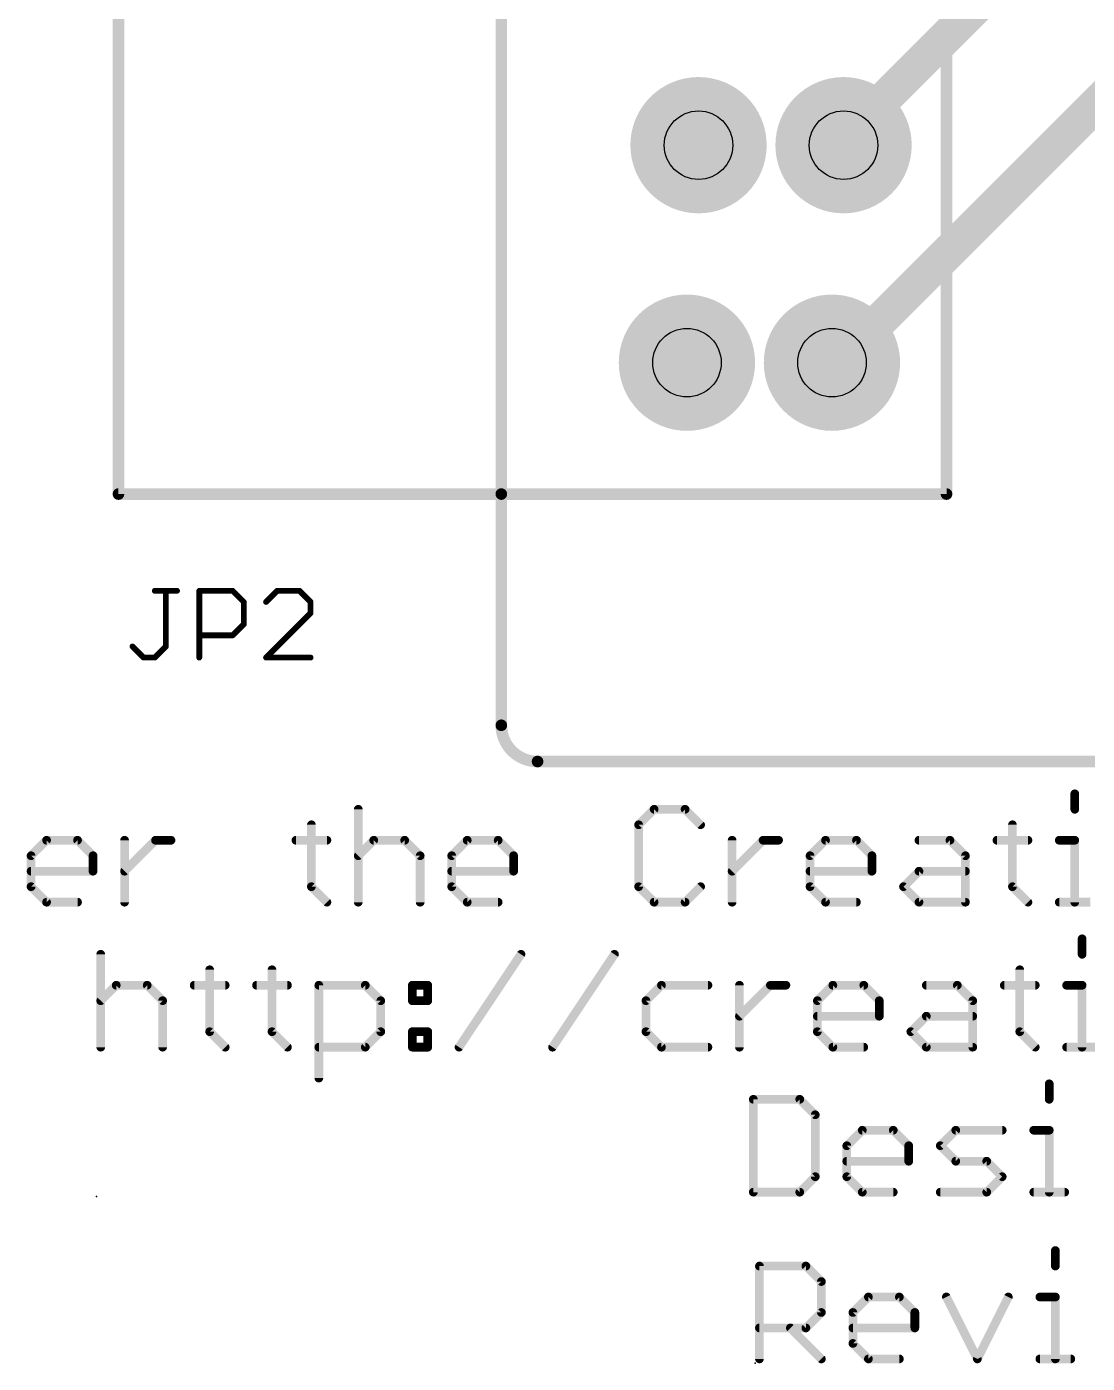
# Model space of a CAD drawing. Extents: x -27 to 84, y -12 to 86.
# Drawn here: x -8.31 to 10.26, y -10.54 to 12.87 of the extents above; entities that cross this region are included whole.
import ezdxf

# ---------------------------------------------------------------- set-up
doc = ezdxf.new("R2010")
doc.units = 0
for name, color, linetype in [('16', 132, 'CONTINUOUS'), ('17', 110, 'CONTINUOUS'), ('20', 53, 'CONTINUOUS'), ('21', 41, 'CONTINUOUS'), ('23', 53, 'CONTINUOUS'), ('25', 253, 'CONTINUOUS'), ('27', 253, 'CONTINUOUS'), ('29', 253, 'CONTINUOUS'), ('30', 253, 'CONTINUOUS'), ('44', 253, 'CONTINUOUS'), ('51', 53, 'CONTINUOUS')]:
    doc.layers.add(name, color=color, linetype=linetype)

# ---------------------------------------------------------------- blocks, each defined once
blk = doc.blocks.new('RECT')
blk.add_solid([(-0.5, -0.5), (0.5, -0.5), (-0.5, 0.5), (0.5, 0.5)])
blk = doc.blocks.new('ROUNDP')
at = {"const_width": 0.5}
blk.add_lwpolyline([(0, -0.25, 1), (0, 0.25, 1), (0, -0.25)], format="xyb", dxfattribs=at)

msp = doc.modelspace()

# ---------------------------------------------------------------- linework, layer by layer
at = {"layer": '16', "const_width": 0.6096}
for points in [[(5.9944, 10.8979), (16.6865, 21.59)], [(5.8928, 6.9863), (17.653, 18.7465)], [(5.9944, 10.7963), (5.9944, 10.8979)], [(5.7912, 6.9863), (5.8928, 6.9863)]]:
    msp.add_lwpolyline(points, dxfattribs=at)
at = {"layer": '16', "const_width": 0.3048}
for points in [[(5.8866, 11.0057, 1), (6.1022, 10.7901)], [(6.1468, 10.8979, 1), (5.842, 10.8979)], [(5.842, 10.7963, 1), (6.1468, 10.7963)], [(5.7912, 7.1387, 1), (5.7912, 6.8339)], [(5.8928, 6.8339, 1), (5.8928, 7.1387)], [(5.785, 7.0941, 1), (6.0006, 6.8785)]]:
    msp.add_lwpolyline(points, format="xyb", dxfattribs=at)
at = {"layer": '20', "const_width": 0.2032}
for points in [[(0, 85.725), (0, 0.635)], [(0.635, 0), (83.185, 0)]]:
    msp.add_lwpolyline(points, dxfattribs=at)
at = {"layer": '20'}
for points, const_width in [([(0, 0.635, 0.4142), (0.635, 0)], 0.2032), ([(0.0508, 0.635, 1), (-0.0508, 0.635)], 0.1016), ([(-0.0508, 0.635, 1), (0.0508, 0.635)], 0.1016), ([(0.635, 0.0508, 1), (0.635, -0.0508)], 0.1016), ([(0.635, -0.0508, 1), (0.635, 0.0508)], 0.1016)]:
    msp.add_lwpolyline(points, format="xyb", dxfattribs=dict(at, const_width=const_width))
at = {"layer": '21', "const_width": 0.2032}
for points in [[(0, 81.6749), (0, 4.6851)], [(7.7978, 4.6851), (7.7978, 81.6749)], [(0, 4.6851), (7.7978, 4.6851)]]:
    msp.add_lwpolyline(points, dxfattribs=at)
at = {"layer": '21', "const_width": 0.1016}
for points in [[(0, 4.7359, 1), (0, 4.6343)], [(-0.0508, 4.6851, 1), (0.0508, 4.6851)], [(7.747, 4.6851, 1), (7.8486, 4.6851)], [(7.7978, 4.6343, 1), (7.7978, 4.7359)]]:
    msp.add_lwpolyline(points, format="xyb", dxfattribs=at)
at = {"layer": '23'}
for p in [(-7.0921, -7.62), (4.445, -10.541)]:
    msp.add_point(p, dxfattribs=at)
at = {"layer": '25', "const_width": 0.1016}
for points in [[(-6.0694, 2.9902), (-5.6796, 2.9902)], [(-5.8745, 2.0157), (-5.8745, 2.9902)], [(-5.2898, 1.8208), (-5.2898, 2.9902)], [(-5.2898, 2.9902), (-4.7051, 2.9902)], [(-4.7051, 2.9902), (-4.5102, 2.7953)], [(-4.5102, 2.7953), (-4.5102, 2.4055)], [(-3.9255, 2.9902), (-4.1204, 2.7953)], [(-3.5357, 2.9902), (-3.9255, 2.9902)], [(-3.3408, 2.7953), (-3.5357, 2.9902)], [(-3.3408, 2.6004), (-3.3408, 2.7953)], [(-4.1204, 1.8208), (-3.3408, 2.6004)], [(-4.5102, 2.4055), (-4.7051, 2.2106)], [(-4.7051, 2.2106), (-5.2898, 2.2106)], [(-6.4592, 2.0157), (-6.2643, 1.8208)], [(-6.0694, 1.8208), (-5.8745, 2.0157)], [(-6.2643, 1.8208), (-6.0694, 1.8208)], [(-3.3408, 1.8208), (-4.1204, 1.8208)]]:
    msp.add_lwpolyline(points, dxfattribs=at)
at = {"layer": '25', "const_width": 0.0508}
for points in [[(-6.0694, 3.0156, 1), (-6.0694, 2.9648)], [(-5.8491, 2.9902, 1), (-5.8999, 2.9902)], [(-5.6796, 2.9648, 1), (-5.6796, 3.0156)], [(-5.2644, 2.9902, 1), (-5.3152, 2.9902)], [(-5.2898, 3.0156, 1), (-5.2898, 2.9648)], [(-4.6871, 3.0082, 1), (-4.7231, 2.9722)], [(-4.7051, 2.9648, 1), (-4.7051, 3.0156)], [(-4.4848, 2.7953, 1), (-4.5356, 2.7953)], [(-4.5282, 2.7773, 1), (-4.4922, 2.8133)], [(-4.1384, 2.8133, 1), (-4.1024, 2.7773)], [(-3.9255, 3.0156, 1), (-3.9255, 2.9648)], [(-3.9075, 2.9722, 1), (-3.9435, 3.0082)], [(-3.5177, 3.0082, 1), (-3.5537, 2.9722)], [(-3.5357, 2.9648, 1), (-3.5357, 3.0156)], [(-3.3154, 2.7953, 1), (-3.3662, 2.7953)], [(-3.3588, 2.7773, 1), (-3.3228, 2.8133)], [(-3.3662, 2.6004, 1), (-3.3154, 2.6004)], [(-3.3228, 2.5824, 1), (-3.3588, 2.6184)], [(-4.5356, 2.4055, 1), (-4.4848, 2.4055)], [(-4.4922, 2.3875, 1), (-4.5282, 2.4235)], [(-5.2898, 2.236, 1), (-5.2898, 2.1852)], [(-4.7231, 2.2286, 1), (-4.6871, 2.1926)], [(-4.7051, 2.1852, 1), (-4.7051, 2.236)], [(-6.4412, 2.0337, 1), (-6.4772, 1.9977)], [(-5.8999, 2.0157, 1), (-5.8491, 2.0157)], [(-5.8565, 1.9977, 1), (-5.8925, 2.0337)], [(-6.2643, 1.8462, 1), (-6.2643, 1.7954)], [(-6.2823, 1.8028, 1), (-6.2463, 1.8388)], [(-6.0874, 1.8388, 1), (-6.0514, 1.8028)], [(-6.0694, 1.7954, 1), (-6.0694, 1.8462)], [(-5.3152, 1.8208, 1), (-5.2644, 1.8208)], [(-4.1384, 1.8388, 1), (-4.1024, 1.8028)], [(-4.1204, 1.8462, 1), (-4.1204, 1.7954)], [(-3.3408, 1.7954, 1), (-3.3408, 1.8462)]]:
    msp.add_lwpolyline(points, format="xyb", dxfattribs=at)
at = {"layer": '27', "const_width": 0.1524}
for points in [[(10.0441, -0.5656), (10.0441, -0.8368)], [(-2.5057, -0.8368), (-2.5057, -2.4638)], [(2.6769, -0.8368), (2.4058, -1.108)], [(3.2192, -0.8368), (2.6769, -0.8368)], [(3.4904, -1.108), (3.2192, -0.8368)], [(-3.326, -1.108), (-3.326, -2.1926)], [(2.4058, -1.108), (2.4058, -2.1926)], [(8.9527, -1.108), (8.9527, -2.1926)], [(-8.2358, -1.6503), (-7.9646, -1.3791)], [(-7.9646, -1.3791), (-7.4223, -1.3791)], [(-7.4223, -1.3791), (-7.1511, -1.6503)], [(-6.5986, -2.4638), (-6.5986, -1.3791)], [(-6.5986, -1.9215), (-6.0563, -1.3791)], [(-6.0563, -1.3791), (-5.7851, -1.3791)], [(-3.5972, -1.3791), (-3.0548, -1.3791)], [(-2.5057, -1.6503), (-2.2346, -1.3791)], [(-2.2346, -1.3791), (-1.6922, -1.3791)], [(-1.6922, -1.3791), (-1.4211, -1.6503)], [(-0.8686, -1.6503), (-0.5974, -1.3791)], [(-0.5974, -1.3791), (-0.0551, -1.3791)], [(-0.0551, -1.3791), (0.2161, -1.6503)], [(4.0429, -2.4638), (4.0429, -1.3791)], [(4.0429, -1.9215), (4.5852, -1.3791)], [(4.5852, -1.3791), (4.8564, -1.3791)], [(5.4072, -1.6503), (5.6784, -1.3791)], [(5.6784, -1.3791), (6.2207, -1.3791)], [(6.2207, -1.3791), (6.4919, -1.6503)], [(7.3155, -1.3791), (7.8579, -1.3791)], [(7.8579, -1.3791), (8.129, -1.6503)], [(8.6815, -1.3791), (9.2238, -1.3791)], [(9.773, -1.3791), (10.0441, -1.3791)], [(10.0441, -1.3791), (10.0441, -2.4638)], [(-8.2358, -2.1926), (-8.2358, -1.6503)], [(-7.1511, -1.6503), (-7.1511, -1.9215)], [(-1.4211, -1.6503), (-1.4211, -2.4638)], [(-0.8686, -2.1926), (-0.8686, -1.6503)], [(0.2161, -1.6503), (0.2161, -1.9215)], [(5.4072, -2.1926), (5.4072, -1.6503)], [(6.4919, -1.6503), (6.4919, -1.9215)], [(8.129, -1.6503), (8.129, -2.4638)], [(-7.1511, -1.9215), (-8.2358, -1.9215)], [(0.2161, -1.9215), (-0.8686, -1.9215)], [(6.4919, -1.9215), (5.4072, -1.9215)], [(7.0444, -2.1926), (7.3155, -1.9215)], [(7.3155, -1.9215), (8.129, -1.9215)], [(-7.9646, -2.4638), (-8.2358, -2.1926)], [(-3.326, -2.1926), (-3.0548, -2.4638)], [(-0.5974, -2.4638), (-0.8686, -2.1926)], [(2.4058, -2.1926), (2.6769, -2.4638)], [(3.2192, -2.4638), (3.4904, -2.1926)], [(5.6784, -2.4638), (5.4072, -2.1926)], [(7.3155, -2.4638), (7.0444, -2.1926)], [(8.9527, -2.1926), (9.2238, -2.4638)], [(-7.4223, -2.4638), (-7.9646, -2.4638)], [(-0.0551, -2.4638), (-0.5974, -2.4638)], [(2.6769, -2.4638), (3.2192, -2.4638)], [(6.2207, -2.4638), (5.6784, -2.4638)], [(8.129, -2.4638), (7.3155, -2.4638)], [(9.773, -2.4638), (10.3153, -2.4638)], [(10.1725, -3.1056), (10.1725, -3.3768)], [(-7.0159, -3.3768), (-7.0159, -5.0038)], [(-0.7402, -5.0038), (0.3445, -3.3768)], [(0.897, -5.0038), (1.9817, -3.3768)], [(-5.1076, -3.648), (-5.1076, -4.7326)], [(-4.0162, -3.648), (-4.0162, -4.7326)], [(9.0811, -3.648), (9.0811, -4.7326)], [(-7.0159, -4.1903), (-6.7448, -3.9191)], [(-6.7448, -3.9191), (-6.2024, -3.9191)], [(-6.2024, -3.9191), (-5.9313, -4.1903)], [(-5.3788, -3.9191), (-4.8364, -3.9191)], [(-4.2873, -3.9191), (-3.745, -3.9191)], [(-3.1959, -5.5461), (-3.1959, -3.9191)], [(-3.1959, -3.9191), (-2.3824, -3.9191)], [(-2.3824, -3.9191), (-2.1112, -4.1903)], [(-1.5587, -3.9191), (-1.2876, -3.9191)], [(-1.5587, -4.1903), (-1.5587, -3.9191)], [(-1.2876, -3.9191), (-1.2876, -4.1903)], [(2.8053, -3.9191), (2.5342, -4.1903)], [(3.6188, -3.9191), (2.8053, -3.9191)], [(4.1713, -5.0038), (4.1713, -3.9191)], [(4.1713, -4.4615), (4.7136, -3.9191)], [(4.7136, -3.9191), (4.9848, -3.9191)], [(5.5356, -4.1903), (5.8068, -3.9191)], [(5.8068, -3.9191), (6.3491, -3.9191)], [(6.3491, -3.9191), (6.6203, -4.1903)], [(7.4439, -3.9191), (7.9863, -3.9191)], [(7.9863, -3.9191), (8.2574, -4.1903)], [(8.8099, -3.9191), (9.3522, -3.9191)], [(9.9014, -3.9191), (10.1725, -3.9191)], [(10.1725, -3.9191), (10.1725, -5.0038)], [(-5.9313, -4.1903), (-5.9313, -5.0038)], [(-2.1112, -4.1903), (-2.1112, -4.7326)], [(-1.2876, -4.1903), (-1.5587, -4.1903)], [(2.5342, -4.1903), (2.5342, -4.7326)], [(5.5356, -4.7326), (5.5356, -4.1903)], [(6.6203, -4.1903), (6.6203, -4.4615)], [(8.2574, -4.1903), (8.2574, -5.0038)], [(6.6203, -4.4615), (5.5356, -4.4615)], [(7.1728, -4.7326), (7.4439, -4.4615)], [(7.4439, -4.4615), (8.2574, -4.4615)], [(-5.1076, -4.7326), (-4.8364, -5.0038)], [(-4.0162, -4.7326), (-3.745, -5.0038)], [(-2.1112, -4.7326), (-2.3824, -5.0038)], [(-1.5587, -4.7326), (-1.2876, -4.7326)], [(-1.5587, -5.0038), (-1.5587, -4.7326)], [(-1.2876, -4.7326), (-1.2876, -5.0038)], [(2.5342, -4.7326), (2.8053, -5.0038)], [(5.8068, -5.0038), (5.5356, -4.7326)], [(7.4439, -5.0038), (7.1728, -4.7326)], [(9.0811, -4.7326), (9.3522, -5.0038)], [(-2.3824, -5.0038), (-3.1959, -5.0038)], [(-1.2876, -5.0038), (-1.5587, -5.0038)], [(2.8053, -5.0038), (3.6188, -5.0038)], [(6.3491, -5.0038), (5.8068, -5.0038)], [(8.2574, -5.0038), (7.4439, -5.0038)], [(9.9014, -5.0038), (10.4437, -5.0038)], [(9.5967, -5.6456), (9.5967, -5.9168)], [(4.4141, -5.9168), (4.4141, -7.5438)], [(5.2276, -5.9168), (4.4141, -5.9168)], [(5.4987, -6.188), (5.2276, -5.9168)], [(5.4987, -7.2726), (5.4987, -6.188)], [(6.0512, -6.7303), (6.3224, -6.4591)], [(6.3224, -6.4591), (6.8647, -6.4591)], [(6.8647, -6.4591), (7.1359, -6.7303)], [(7.6884, -6.7303), (7.9596, -6.4591)], [(7.9596, -6.4591), (8.773, -6.4591)], [(9.3255, -6.4591), (9.5967, -6.4591)], [(9.5967, -6.4591), (9.5967, -7.5438)], [(6.0512, -7.2726), (6.0512, -6.7303)], [(7.1359, -6.7303), (7.1359, -7.0015)], [(7.9596, -7.0015), (7.6884, -6.7303)], [(7.1359, -7.0015), (6.0512, -7.0015)], [(8.5019, -7.0015), (7.9596, -7.0015)], [(8.773, -7.2726), (8.5019, -7.0015)], [(5.2276, -7.5438), (5.4987, -7.2726)], [(6.3224, -7.5438), (6.0512, -7.2726)], [(8.5019, -7.5438), (8.773, -7.2726)], [(4.4141, -7.5438), (5.2276, -7.5438)], [(6.8647, -7.5438), (6.3224, -7.5438)], [(7.6884, -7.5438), (8.5019, -7.5438)], [(9.3255, -7.5438), (9.8679, -7.5438)], [(9.7038, -8.5666), (9.7038, -8.8378)], [(4.5212, -10.4648), (4.5212, -8.8378)], [(4.5212, -8.8378), (5.3347, -8.8378)], [(5.3347, -8.8378), (5.6059, -9.109)], [(5.6059, -9.109), (5.6059, -9.6513)], [(6.1584, -9.6513), (6.4295, -9.3801)], [(6.4295, -9.3801), (6.9719, -9.3801)], [(6.9719, -9.3801), (7.243, -9.6513)], [(7.7955, -9.3801), (8.3378, -10.4648)], [(8.3378, -10.4648), (8.8802, -9.3801)], [(9.4327, -9.3801), (9.7038, -9.3801)], [(9.7038, -9.3801), (9.7038, -10.4648)], [(5.6059, -9.6513), (5.3347, -9.9225)], [(6.1584, -10.1936), (6.1584, -9.6513)], [(7.243, -9.6513), (7.243, -9.9225)], [(5.3347, -9.9225), (4.5212, -9.9225)], [(5.0635, -9.9225), (5.6059, -10.4648)], [(7.243, -9.9225), (6.1584, -9.9225)], [(6.4295, -10.4648), (6.1584, -10.1936)], [(6.9719, -10.4648), (6.4295, -10.4648)], [(9.4327, -10.4648), (9.975, -10.4648)]]:
    msp.add_lwpolyline(points, dxfattribs=at)
at = {"layer": '27', "const_width": 0.0762}
for points in [[(10.0822, -0.5656, 1), (10.006, -0.5656)], [(-2.4676, -0.8368, 1), (-2.5438, -0.8368)], [(2.6769, -0.7987, 1), (2.6769, -0.8749)], [(2.7039, -0.8638, 1), (2.65, -0.8099)], [(3.2462, -0.8099, 1), (3.1923, -0.8638)], [(3.2192, -0.8749, 1), (3.2192, -0.7987)], [(10.006, -0.8368, 1), (10.0822, -0.8368)], [(-3.2879, -1.108, 1), (-3.3641, -1.108)], [(2.3788, -1.081, 1), (2.4327, -1.1349)], [(2.4439, -1.108, 1), (2.3677, -1.108)], [(3.4635, -1.1349, 1), (3.5173, -1.081)], [(8.9908, -1.108, 1), (8.9146, -1.108)], [(-7.9646, -1.341, 1), (-7.9646, -1.4172)], [(-7.9377, -1.4061, 1), (-7.9915, -1.3522)], [(-7.3953, -1.3522, 1), (-7.4492, -1.4061)], [(-7.4223, -1.4172, 1), (-7.4223, -1.341)], [(-6.5605, -1.3791, 1), (-6.6367, -1.3791)], [(-6.0563, -1.341, 1), (-6.0563, -1.4172)], [(-6.0293, -1.4061, 1), (-6.0832, -1.3522)], [(-5.7851, -1.4172, 1), (-5.7851, -1.341)], [(-3.5972, -1.341, 1), (-3.5972, -1.4172)], [(-3.0548, -1.4172, 1), (-3.0548, -1.341)], [(-2.2346, -1.341, 1), (-2.2346, -1.4172)], [(-2.2076, -1.4061, 1), (-2.2615, -1.3522)], [(-1.6653, -1.3522, 1), (-1.7192, -1.4061)], [(-1.6922, -1.4172, 1), (-1.6922, -1.341)], [(-0.5974, -1.341, 1), (-0.5974, -1.4172)], [(-0.5705, -1.4061, 1), (-0.6243, -1.3522)], [(-0.0281, -1.3522, 1), (-0.082, -1.4061)], [(-0.0551, -1.4172, 1), (-0.0551, -1.341)], [(4.081, -1.3791, 1), (4.0048, -1.3791)], [(4.5852, -1.341, 1), (4.5852, -1.4172)], [(4.6122, -1.4061, 1), (4.5583, -1.3522)], [(4.8564, -1.4172, 1), (4.8564, -1.341)], [(5.6784, -1.341, 1), (5.6784, -1.4172)], [(5.7053, -1.4061, 1), (5.6514, -1.3522)], [(6.2476, -1.3522, 1), (6.1938, -1.4061)], [(6.2207, -1.4172, 1), (6.2207, -1.341)], [(7.3155, -1.341, 1), (7.3155, -1.4172)], [(7.8848, -1.3522, 1), (7.8309, -1.4061)], [(7.8579, -1.4172, 1), (7.8579, -1.341)], [(8.6815, -1.341, 1), (8.6815, -1.4172)], [(9.2238, -1.4172, 1), (9.2238, -1.341)], [(9.773, -1.341, 1), (9.773, -1.4172)], [(10.0822, -1.3791, 1), (10.006, -1.3791)], [(10.0441, -1.4172, 1), (10.0441, -1.341)], [(-8.1977, -1.6503, 1), (-8.2739, -1.6503)], [(-8.2627, -1.6234, 1), (-8.2088, -1.6772)], [(-7.113, -1.6503, 1), (-7.1892, -1.6503)], [(-7.178, -1.6772, 1), (-7.1242, -1.6234)], [(-2.5327, -1.6234, 1), (-2.4788, -1.6772)], [(-1.383, -1.6503, 1), (-1.4592, -1.6503)], [(-1.448, -1.6772, 1), (-1.3941, -1.6234)], [(-0.8305, -1.6503, 1), (-0.9067, -1.6503)], [(-0.8955, -1.6234, 1), (-0.8416, -1.6772)], [(0.2542, -1.6503, 1), (0.178, -1.6503)], [(0.1892, -1.6772, 1), (0.243, -1.6234)], [(5.4453, -1.6503, 1), (5.3691, -1.6503)], [(5.3803, -1.6234, 1), (5.4341, -1.6772)], [(6.53, -1.6503, 1), (6.4538, -1.6503)], [(6.4649, -1.6772, 1), (6.5188, -1.6234)], [(8.1671, -1.6503, 1), (8.0909, -1.6503)], [(8.1021, -1.6772, 1), (8.156, -1.6234)], [(-8.2358, -1.8834, 1), (-8.2358, -1.9596)], [(-7.1511, -1.9596, 1), (-7.1511, -1.8834)], [(-6.6256, -1.8945, 1), (-6.5717, -1.9484)], [(-0.8686, -1.8834, 1), (-0.8686, -1.9596)], [(0.2161, -1.9596, 1), (0.2161, -1.8834)], [(4.016, -1.8945, 1), (4.0698, -1.9484)], [(5.4072, -1.8834, 1), (5.4072, -1.9596)], [(6.4919, -1.9596, 1), (6.4919, -1.8834)], [(7.3155, -1.8834, 1), (7.3155, -1.9596)], [(7.3425, -1.9484, 1), (7.2886, -1.8945)], [(8.129, -1.9596, 1), (8.129, -1.8834)], [(-7.1892, -1.9215, 1), (-7.113, -1.9215)], [(0.178, -1.9215, 1), (0.2542, -1.9215)], [(6.4538, -1.9215, 1), (6.53, -1.9215)], [(-8.2088, -2.1657, 1), (-8.2627, -2.2196)], [(-8.2739, -2.1926, 1), (-8.1977, -2.1926)], [(-3.2991, -2.1657, 1), (-3.3529, -2.2196)], [(-3.3641, -2.1926, 1), (-3.2879, -2.1926)], [(-0.8416, -2.1657, 1), (-0.8955, -2.2196)], [(-0.9067, -2.1926, 1), (-0.8305, -2.1926)], [(2.4327, -2.1657, 1), (2.3788, -2.2196)], [(2.3677, -2.1926, 1), (2.4439, -2.1926)], [(3.5173, -2.2196, 1), (3.4635, -2.1657)], [(5.4341, -2.1657, 1), (5.3803, -2.2196)], [(5.3691, -2.1926, 1), (5.4453, -2.1926)], [(7.0713, -2.1657, 1), (7.0174, -2.2196)], [(7.0174, -2.1657, 1), (7.0713, -2.2196)], [(8.9796, -2.1657, 1), (8.9257, -2.2196)], [(8.9146, -2.1926, 1), (8.9908, -2.1926)], [(-7.9646, -2.4257, 1), (-7.9646, -2.5019)], [(-7.9915, -2.4907, 1), (-7.9377, -2.4369)], [(-7.4223, -2.5019, 1), (-7.4223, -2.4257)], [(-6.6367, -2.4638, 1), (-6.5605, -2.4638)], [(-3.0818, -2.4907, 1), (-3.0279, -2.4369)], [(-2.5438, -2.4638, 1), (-2.4676, -2.4638)], [(-1.4592, -2.4638, 1), (-1.383, -2.4638)], [(-0.5974, -2.4257, 1), (-0.5974, -2.5019)], [(-0.6243, -2.4907, 1), (-0.5705, -2.4369)], [(-0.0551, -2.5019, 1), (-0.0551, -2.4257)], [(2.6769, -2.4257, 1), (2.6769, -2.5019)], [(2.65, -2.4907, 1), (2.7039, -2.4369)], [(3.1923, -2.4369, 1), (3.2462, -2.4907)], [(3.2192, -2.5019, 1), (3.2192, -2.4257)], [(4.0048, -2.4638, 1), (4.081, -2.4638)], [(5.6784, -2.4257, 1), (5.6784, -2.5019)], [(5.6514, -2.4907, 1), (5.7053, -2.4369)], [(6.2207, -2.5019, 1), (6.2207, -2.4257)], [(7.3155, -2.4257, 1), (7.3155, -2.5019)], [(7.2886, -2.4907, 1), (7.3425, -2.4369)], [(8.0909, -2.4638, 1), (8.1671, -2.4638)], [(8.129, -2.5019, 1), (8.129, -2.4257)], [(9.1969, -2.4907, 1), (9.2508, -2.4369)], [(9.773, -2.4257, 1), (9.773, -2.5019)], [(10.006, -2.4638, 1), (10.0822, -2.4638)], [(10.2106, -3.1056, 1), (10.1344, -3.1056)], [(-6.9778, -3.3768, 1), (-7.054, -3.3768)], [(0.3762, -3.3979, 1), (0.3128, -3.3557)], [(2.0134, -3.3979, 1), (1.95, -3.3557)], [(10.1344, -3.3768, 1), (10.2106, -3.3768)], [(-5.0695, -3.648, 1), (-5.1457, -3.648)], [(-3.9781, -3.648, 1), (-4.0543, -3.648)], [(9.1192, -3.648, 1), (9.043, -3.648)], [(-6.7448, -3.881, 1), (-6.7448, -3.9572)], [(-6.7178, -3.9461, 1), (-6.7717, -3.8922)], [(-6.1755, -3.8922, 1), (-6.2294, -3.9461)], [(-6.2024, -3.9572, 1), (-6.2024, -3.881)], [(-5.3788, -3.881, 1), (-5.3788, -3.9572)], [(-4.8364, -3.9572, 1), (-4.8364, -3.881)], [(-4.2873, -3.881, 1), (-4.2873, -3.9572)], [(-3.745, -3.9572, 1), (-3.745, -3.881)], [(-3.1578, -3.9191, 1), (-3.234, -3.9191)], [(-3.1959, -3.881, 1), (-3.1959, -3.9572)], [(-2.3555, -3.8922, 1), (-2.4093, -3.9461)], [(-2.3824, -3.9572, 1), (-2.3824, -3.881)], [(-1.5587, -3.881, 1), (-1.5587, -3.9572)], [(-1.5206, -3.9191, 1), (-1.5968, -3.9191)], [(-1.2495, -3.9191, 1), (-1.3257, -3.9191)], [(-1.2876, -3.9572, 1), (-1.2876, -3.881)], [(2.8053, -3.881, 1), (2.8053, -3.9572)], [(2.8323, -3.9461, 1), (2.7784, -3.8922)], [(3.6188, -3.9572, 1), (3.6188, -3.881)], [(4.2094, -3.9191, 1), (4.1332, -3.9191)], [(4.7136, -3.881, 1), (4.7136, -3.9572)], [(4.7406, -3.9461, 1), (4.6867, -3.8922)], [(4.9848, -3.9572, 1), (4.9848, -3.881)], [(5.8068, -3.881, 1), (5.8068, -3.9572)], [(5.8337, -3.9461, 1), (5.7798, -3.8922)], [(6.376, -3.8922, 1), (6.3222, -3.9461)], [(6.3491, -3.9572, 1), (6.3491, -3.881)], [(7.4439, -3.881, 1), (7.4439, -3.9572)], [(8.0132, -3.8922, 1), (7.9593, -3.9461)], [(7.9863, -3.9572, 1), (7.9863, -3.881)], [(8.8099, -3.881, 1), (8.8099, -3.9572)], [(9.3522, -3.9572, 1), (9.3522, -3.881)], [(9.9014, -3.881, 1), (9.9014, -3.9572)], [(10.2106, -3.9191, 1), (10.1344, -3.9191)], [(10.1725, -3.9572, 1), (10.1725, -3.881)], [(-7.0429, -4.1634, 1), (-6.989, -4.2172)], [(-5.8932, -4.1903, 1), (-5.9694, -4.1903)], [(-5.9582, -4.2172, 1), (-5.9043, -4.1634)], [(-2.0731, -4.1903, 1), (-2.1493, -4.1903)], [(-2.1382, -4.2172, 1), (-2.0843, -4.1634)], [(-1.5587, -4.1522, 1), (-1.5587, -4.2284)], [(-1.5968, -4.1903, 1), (-1.5206, -4.1903)], [(-1.3257, -4.1903, 1), (-1.2495, -4.1903)], [(-1.2876, -4.2284, 1), (-1.2876, -4.1522)], [(2.5723, -4.1903, 1), (2.4961, -4.1903)], [(2.5072, -4.1634, 1), (2.5611, -4.2172)], [(5.5737, -4.1903, 1), (5.4975, -4.1903)], [(5.5087, -4.1634, 1), (5.5626, -4.2172)], [(6.6584, -4.1903, 1), (6.5822, -4.1903)], [(6.5933, -4.2172, 1), (6.6472, -4.1634)], [(8.2955, -4.1903, 1), (8.2193, -4.1903)], [(8.2305, -4.2172, 1), (8.2844, -4.1634)], [(4.1444, -4.4345, 1), (4.1983, -4.4884)], [(5.5356, -4.4234, 1), (5.5356, -4.4996)], [(6.5822, -4.4615, 1), (6.6584, -4.4615)], [(6.6203, -4.4996, 1), (6.6203, -4.4234)], [(7.4439, -4.4234, 1), (7.4439, -4.4996)], [(7.4709, -4.4884, 1), (7.417, -4.4345)], [(8.2574, -4.4996, 1), (8.2574, -4.4234)], [(-5.0807, -4.7057, 1), (-5.1345, -4.7596)], [(-3.9892, -4.7057, 1), (-4.0431, -4.7596)], [(-2.0843, -4.7596, 1), (-2.1382, -4.7057)], [(-1.5587, -4.6945, 1), (-1.5587, -4.7707)], [(-1.5206, -4.7326, 1), (-1.5968, -4.7326)], [(-1.2495, -4.7326, 1), (-1.3257, -4.7326)], [(-1.2876, -4.7707, 1), (-1.2876, -4.6945)], [(2.5611, -4.7057, 1), (2.5072, -4.7596)], [(5.5626, -4.7057, 1), (5.5087, -4.7596)], [(7.1997, -4.7057, 1), (7.1458, -4.7596)], [(7.1458, -4.7057, 1), (7.1997, -4.7596)], [(9.108, -4.7057, 1), (9.0541, -4.7596)], [(-5.1457, -4.7326, 1), (-5.0695, -4.7326)], [(-4.0543, -4.7326, 1), (-3.9781, -4.7326)], [(-2.1493, -4.7326, 1), (-2.0731, -4.7326)], [(2.4961, -4.7326, 1), (2.5723, -4.7326)], [(5.4975, -4.7326, 1), (5.5737, -4.7326)], [(9.043, -4.7326, 1), (9.1192, -4.7326)], [(-7.054, -5.0038, 1), (-6.9778, -5.0038)], [(-5.9694, -5.0038, 1), (-5.8932, -5.0038)], [(-4.8634, -5.0307, 1), (-4.8095, -4.9769)], [(-3.7719, -5.0307, 1), (-3.7181, -4.9769)], [(-3.1959, -4.9657, 1), (-3.1959, -5.0419)], [(-2.4093, -4.9769, 1), (-2.3555, -5.0307)], [(-2.3824, -5.0419, 1), (-2.3824, -4.9657)], [(-1.5587, -4.9657, 1), (-1.5587, -5.0419)], [(-1.5968, -5.0038, 1), (-1.5206, -5.0038)], [(-1.3257, -5.0038, 1), (-1.2495, -5.0038)], [(-1.2876, -5.0419, 1), (-1.2876, -4.9657)], [(-0.7719, -4.9827, 1), (-0.7085, -5.0249)], [(0.8653, -4.9827, 1), (0.9287, -5.0249)], [(2.8053, -4.9657, 1), (2.8053, -5.0419)], [(2.7784, -5.0307, 1), (2.8323, -4.9769)], [(3.6188, -5.0419, 1), (3.6188, -4.9657)], [(4.1332, -5.0038, 1), (4.2094, -5.0038)], [(5.8068, -4.9657, 1), (5.8068, -5.0419)], [(5.7798, -5.0307, 1), (5.8337, -4.9769)], [(6.3491, -5.0419, 1), (6.3491, -4.9657)], [(7.4439, -4.9657, 1), (7.4439, -5.0419)], [(7.417, -5.0307, 1), (7.4709, -4.9769)], [(8.2193, -5.0038, 1), (8.2955, -5.0038)], [(8.2574, -5.0419, 1), (8.2574, -4.9657)], [(9.3253, -5.0307, 1), (9.3792, -4.9769)], [(9.9014, -4.9657, 1), (9.9014, -5.0419)], [(10.1344, -5.0038, 1), (10.2106, -5.0038)], [(-3.234, -5.5461, 1), (-3.1578, -5.5461)], [(9.6348, -5.6456, 1), (9.5586, -5.6456)], [(4.4522, -5.9168, 1), (4.376, -5.9168)], [(4.4141, -5.8787, 1), (4.4141, -5.9549)], [(5.2545, -5.8899, 1), (5.2006, -5.9438)], [(5.2276, -5.9549, 1), (5.2276, -5.8787)], [(9.5586, -5.9168, 1), (9.6348, -5.9168)], [(5.5368, -6.188, 1), (5.4606, -6.188)], [(5.4718, -6.2149, 1), (5.5257, -6.161)], [(6.3224, -6.421, 1), (6.3224, -6.4972)], [(6.3493, -6.4861, 1), (6.2955, -6.4322)], [(6.8917, -6.4322, 1), (6.8378, -6.4861)], [(6.8647, -6.4972, 1), (6.8647, -6.421)], [(7.9596, -6.421, 1), (7.9596, -6.4972)], [(7.9865, -6.4861, 1), (7.9326, -6.4322)], [(8.773, -6.4972, 1), (8.773, -6.421)], [(9.3255, -6.421, 1), (9.3255, -6.4972)], [(9.6348, -6.4591, 1), (9.5586, -6.4591)], [(9.5967, -6.4972, 1), (9.5967, -6.421)], [(6.0893, -6.7303, 1), (6.0131, -6.7303)], [(6.0243, -6.7034, 1), (6.0782, -6.7572)], [(7.174, -6.7303, 1), (7.0978, -6.7303)], [(7.109, -6.7572, 1), (7.1628, -6.7034)], [(7.7153, -6.7034, 1), (7.6614, -6.7572)], [(7.6614, -6.7034, 1), (7.7153, -6.7572)], [(6.0512, -6.9634, 1), (6.0512, -7.0396)], [(7.0978, -7.0015, 1), (7.174, -7.0015)], [(7.1359, -7.0396, 1), (7.1359, -6.9634)], [(7.9596, -6.9634, 1), (7.9596, -7.0396)], [(7.9326, -7.0284, 1), (7.9865, -6.9745)], [(8.5288, -6.9745, 1), (8.4749, -7.0284)], [(8.5019, -7.0396, 1), (8.5019, -6.9634)], [(5.4606, -7.2726, 1), (5.5368, -7.2726)], [(5.5257, -7.2996, 1), (5.4718, -7.2457)], [(6.0782, -7.2457, 1), (6.0243, -7.2996)], [(6.0131, -7.2726, 1), (6.0893, -7.2726)], [(8.8, -7.2996, 1), (8.7461, -7.2457)], [(8.7461, -7.2996, 1), (8.8, -7.2457)], [(4.4141, -7.5057, 1), (4.4141, -7.5819)], [(5.2006, -7.5169, 1), (5.2545, -7.5707)], [(5.2276, -7.5819, 1), (5.2276, -7.5057)], [(6.3224, -7.5057, 1), (6.3224, -7.5819)], [(6.2955, -7.5707, 1), (6.3493, -7.5169)], [(6.8647, -7.5819, 1), (6.8647, -7.5057)], [(7.6884, -7.5057, 1), (7.6884, -7.5819)], [(8.4749, -7.5169, 1), (8.5288, -7.5707)], [(8.5019, -7.5819, 1), (8.5019, -7.5057)], [(9.3255, -7.5057, 1), (9.3255, -7.5819)], [(9.8679, -7.5819, 1), (9.8679, -7.5057)], [(4.376, -7.5438, 1), (4.4522, -7.5438)], [(9.5586, -7.5438, 1), (9.6348, -7.5438)], [(9.7419, -8.5666, 1), (9.6657, -8.5666)], [(4.5593, -8.8378, 1), (4.4831, -8.8378)], [(4.5212, -8.7997, 1), (4.5212, -8.8759)], [(5.3616, -8.8109, 1), (5.3078, -8.8648)], [(5.3347, -8.8759, 1), (5.3347, -8.7997)], [(9.6657, -8.8378, 1), (9.7419, -8.8378)], [(5.644, -9.109, 1), (5.5678, -9.109)], [(5.5789, -9.1359, 1), (5.6328, -9.082)], [(6.4295, -9.342, 1), (6.4295, -9.4182)], [(6.4565, -9.4071, 1), (6.4026, -9.3532)], [(6.9988, -9.3532, 1), (6.9449, -9.4071)], [(6.9719, -9.4182, 1), (6.9719, -9.342)], [(7.8296, -9.3631, 1), (7.7614, -9.3972)], [(8.9142, -9.3972, 1), (8.8461, -9.3631)], [(9.4327, -9.342, 1), (9.4327, -9.4182)], [(9.7419, -9.3801, 1), (9.6657, -9.3801)], [(9.7038, -9.4182, 1), (9.7038, -9.342)], [(5.6328, -9.6782, 1), (5.5789, -9.6244)], [(6.1965, -9.6513, 1), (6.1203, -9.6513)], [(6.1314, -9.6244, 1), (6.1853, -9.6782)], [(7.2811, -9.6513, 1), (7.2049, -9.6513)], [(7.2161, -9.6782, 1), (7.27, -9.6244)], [(5.5678, -9.6513, 1), (5.644, -9.6513)], [(4.5212, -9.8844, 1), (4.5212, -9.9606)], [(5.0905, -9.8955, 1), (5.0366, -9.9494)], [(5.3078, -9.8955, 1), (5.3616, -9.9494)], [(5.3347, -9.9606, 1), (5.3347, -9.8844)], [(6.1584, -9.8844, 1), (6.1584, -9.9606)], [(7.2049, -9.9225, 1), (7.2811, -9.9225)], [(7.243, -9.9606, 1), (7.243, -9.8844)], [(6.1853, -10.1667, 1), (6.1314, -10.2206)], [(6.1203, -10.1936, 1), (6.1965, -10.1936)], [(4.4831, -10.4648, 1), (4.5593, -10.4648)], [(5.5789, -10.4917, 1), (5.6328, -10.4379)], [(6.4295, -10.4267, 1), (6.4295, -10.5029)], [(6.4026, -10.4917, 1), (6.4565, -10.4379)], [(6.9719, -10.5029, 1), (6.9719, -10.4267)], [(8.3038, -10.4478, 1), (8.3719, -10.4818)], [(8.3038, -10.4818, 1), (8.3719, -10.4478)], [(9.4327, -10.4267, 1), (9.4327, -10.5029)], [(9.6657, -10.4648, 1), (9.7419, -10.4648)], [(9.975, -10.5029, 1), (9.975, -10.4267)]]:
    msp.add_lwpolyline(points, format="xyb", dxfattribs=at)
at = {"layer": '44'}
for centre in [(3.4544, 10.7963), (5.9944, 10.7963), (3.2512, 6.9863), (5.7912, 6.9863)]:
    msp.add_circle(centre, 0.6, dxfattribs=at)
at = {"layer": '51', "const_width": 0.2032}
for points in [[(-6.7056, 81.6749), (-6.7056, 4.6851)], [(0, 4.6851), (-6.7056, 4.6851)]]:
    msp.add_lwpolyline(points, dxfattribs=at)
at = {"layer": '51', "const_width": 0.1016}
for points in [[(-6.7056, 4.7359, 1), (-6.7056, 4.6343)], [(-6.7564, 4.6851, 1), (-6.6548, 4.6851)], [(0, 4.6343, 1), (0, 4.7359)]]:
    msp.add_lwpolyline(points, format="xyb", dxfattribs=at)

# ---------------------------------------------------------------- block references
at = {"layer": '17', "xscale": 2.1844, "yscale": 2.1844, "rotation": 270}
for p in [(3.4544, 10.7963), (3.4544, 10.7963), (5.9944, 10.7963), (5.9944, 10.7963), (3.2512, 6.9863), (3.2512, 6.9863), (5.7912, 6.9863), (5.7912, 6.9863)]:
    msp.add_blockref('ROUNDP', p, dxfattribs=at)
at = {"layer": '29', "xscale": 2.3876, "yscale": 2.3876, "rotation": 270}
for p in [(3.4544, 10.7963), (5.9944, 10.7963), (3.2512, 6.9863), (5.7912, 6.9863)]:
    msp.add_blockref('ROUNDP', p, dxfattribs=at)
at = {"layer": '30', "xscale": 2.3876, "yscale": 2.3876, "rotation": 270}
for p in [(3.4544, 10.7963), (5.9944, 10.7963), (3.2512, 6.9863), (5.7912, 6.9863)]:
    msp.add_blockref('ROUNDP', p, dxfattribs=at)
at = {"layer": '51', "xscale": 0.9398, "yscale": 0.4318}
for p in [(3.3528, 10.7963), (5.8928, 10.7963), (3.3528, 6.9863), (5.8928, 6.9863)]:
    msp.add_blockref('RECT', p, dxfattribs=at)

doc.saveas('drawing.dxf')
